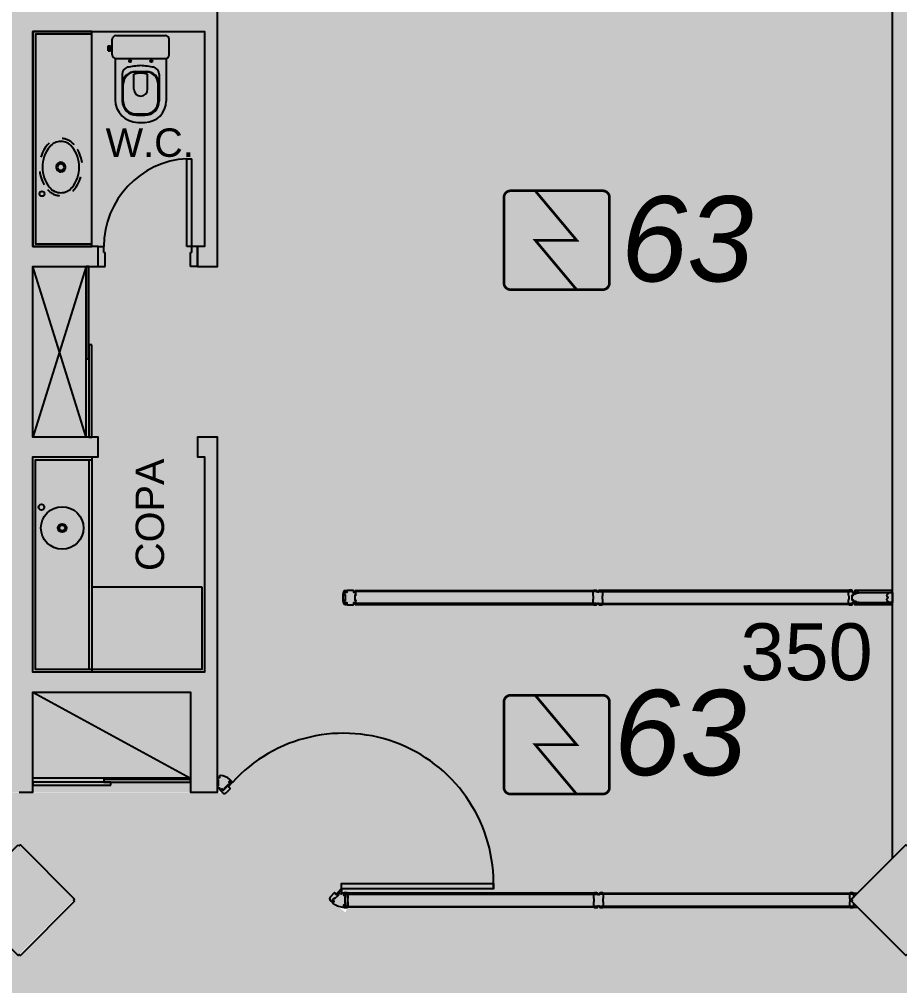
# Model space of a CAD drawing. Header units: metres. Extents: x -331 to 2982, y 362 to 2539.
# Drawn here: x 834.12 to 840.32, y 2226.21 to 2233.01 of the extents above; entities that cross this region are included whole.
import ezdxf

# ---------------------------------------------------------------- set-up
doc = ezdxf.new("R2010")
doc.units = ezdxf.units.M
doc.linetypes.add('XR_BL2_3 PAV$0$CONTINUOUS', pattern=[0])
doc.linetypes.add('XR_BL2_3 PAV$0$HIDDEN', pattern=[0.375, 0.25, -0.125])
doc.layers.add('_corredores', color=251, linetype='Continuous', plot=False)
doc.layers.add('_salas', color=251, linetype='Continuous', plot=False)
for name, color, linetype in [('ALV', 251, 'Continuous'), ('CX', 251, 'Continuous'), ('DET. FUMAÇA', 1, 'Continuous'), ('Detector_antigo', 84, 'Continuous'), ('Div', 251, 'Continuous'), ('Est', 251, 'Continuous'), ('Mob', 251, 'Continuous'), ('Texto_Salas', 251, 'Continuous'), ('vid', 251, 'Continuous')]:
    doc.layers.add(name, color=color, linetype=linetype)
doc.styles.add('ARIAL', font='arial.ttf')
doc.styles.add('X3G_ENTITY_1416C41F', font='arial.ttf', dxfattribs={"height": 0.6})
doc.styles.add('X3G_ENTITY_1422853E', font='arial.ttf', dxfattribs={"height": 0.4})

# ---------------------------------------------------------------- blocks, each defined once
blk = doc.blocks.new('XR_BL2_3 PAV$0$VOG13')
at = {"layer": 'Mob'}
for p, q in [((-20, -15), (-20, -4)), ((-17.5, -1.5), (17.5, -1.5)), ((20, -15), (20, -4)), ((-23, -8.75), (-21.5, -8.75)), ((-23, -12.25), (-23, -8.75)), ((-23, -12.25), (-21.5, -12.25)), ((-21.5, -12.25), (-21.5, -8.75)), ((-21.5, -9), (-20, -9)), ((-21.5, -12), (-20, -12)), ((-18, -17.45), (-18, -46.5)), ((-17.5, -17.5), (17.5, -17.5)), ((18, -17.45), (18, -47.5)), ((-3.8, -26.7), (3.8, -26.7)), ((-3.75, -27.1), (3.75, -27.1)), ((-13, -28.63), (-13, -35.9)), ((-4.8, -39.2), (-4.8, -28.61)), ((4.8, -39.2), (4.8, -28.61)), ((13, -28.63), (13, -35.9)), ((-13, -35.9), (-13, -47.5)), ((-12.25, -47.6), (-12.25, -35.6)), ((12.25, -47.6), (12.25, -35.6)), ((13, -35.9), (13, -47.5)), ((-3.25, -56.6), (3.25, -56.6)), ((-3, -57.5), (3, -57.5)), ((-2, -62.5), (3, -62.5))]:
    blk.add_line(p, q, dxfattribs=at)
for centre in [(-7.5, -19.4), (7.5, -19.4)]:
    blk.add_circle(centre, 0.75, dxfattribs=at)
for centre, radius, start, end in [((-17.5, -4), 2.5, 90, 180), ((17.5, -4), 2.5, 0, 90), ((-17.5, -15), 2.5, 180, 270), ((17.5, -15), 2.5, 270, 0), ((-7.81, -28.67), 5.19, 109.37837, 179.5279), ((-3.8, -35.9), 9.2, 90, 180), ((-3.75, -35.6), 8.5, 90, 180), ((5.57, -107.06), 84.64, 93.7724, 100.27879), ((-5.57, -107.06), 84.64, 79.72121, 86.2276), ((3.75, -35.6), 8.5, 0, 90), ((3.8, -35.9), 9.2, 0, 90), ((7.81, -28.67), 5.19, 0.4721, 70.62163), ((-0.88, -40.32), 12.35, 85.90745, 108.49787), ((0.88, -40.32), 12.35, 71.50213, 94.09255), ((0, -39.2), 4.8, 180, 0), ((-2, -46.5), 16, 180, 270), ((-3, -47.5), 10, 180, 270), ((-3.25, -47.6), 9, 180, 270), ((3, -47.5), 10, 270, 0), ((3, -47.5), 15, 270, 0), ((3.25, -47.6), 9, 270, 0)]:
    blk.add_arc(centre, radius, start, end, dxfattribs=at)
blk = doc.blocks.new('XR_BL2_3 PAV$0$CUB_EMB_L5917')
at = {"layer": 'Mob', "linetype": 'XR_BL2_3 PAV$0$HIDDEN', "ltscale": 0.05}
for points in [[(0.1568, 0.2924, 0.358975), (-0.1568, 0.2924)], [(-0.1568, 0.2924, 0.471699), (-0.1569, 0.1027)], [(0.1568, 0.1026, 0.472393), (0.1568, 0.2924)], [(-0.1569, 0.1027, 0.359179), (0.1568, 0.1026)]]:
    blk.add_lwpolyline(points, format="xyb", dxfattribs=at)
at = {"layer": 'Mob'}
for points in [[(-0.1433, 0.276, 0.471701), (-0.1435, 0.1191)], [(0.1433, 0.2761, 0.358974), (-0.1433, 0.276)], [(0.1433, 0.119, 0.472527), (0.1433, 0.2761)], [(0, 0.2202, 1), (0, 0.1748)], [(0, 0.1748, 1), (0, 0.2202)], [(-0.1435, 0.1191, 0.359169), (0.1433, 0.119)]]:
    blk.add_lwpolyline(points, format="xyb", dxfattribs=at)
blk.add_lwpolyline([(0.0336, 0.1975, 1.732057), (-0.0168, 0.1684, 0.577348)], format="xyb", close=True, dxfattribs=at)
blk.add_circle((0.1874, 0.0647), 0.0175, dxfattribs=at)
blk = doc.blocks.new('Detector de fumaça')
at = {"layer": 'DET. FUMAÇA', "linetype": 'Continuous', "lineweight": 15, "const_width": 0.0187}
blk.add_lwpolyline([(774.5995, 539.8158), (775.2491, 539.8158, -0.414214), (775.2958, 539.769), (775.2958, 539.1669, -0.414214), (775.2491, 539.1202), (774.5995, 539.1202, -0.414214), (774.5527, 539.1669), (774.5527, 539.769, -0.414214)], format="xyb", close=True, dxfattribs=at)
blk.add_lwpolyline([(774.773, 539.8158), (775.0645, 539.468), (774.773, 539.468), (775.0645, 539.1202)], dxfattribs=at)

msp = doc.modelspace()

# ---------------------------------------------------------------- hatches: boundary and pattern name
at = {"layer": '_corredores', "transparency": 33554508}
h = msp.add_hatch(color=256, dxfattribs=at)
h.dxf.hatch_style = 1
h.paths.add_polyline_path([(851.6107, 2224.5422), (870.3807, 2224.5422), (870.3807, 2226.378), (870.1907, 2226.378), (870.1907, 2226.575), (870.0047, 2226.7622), (866.3057, 2226.7629), (866.2901, 2226.7294), (866.1855, 2226.8115), (865.4241, 2227.5722), (863.9957, 2227.5722), (862.5673, 2227.5722), (861.7573, 2226.7629), (861.7217, 2226.7629), (861.7182, 2226.7621), (861.7047, 2226.7608), (861.6866, 2226.7608), (858.0924, 2226.7629), (857.7457, 2226.4163), (857.399, 2226.7629), (853.8058, 2226.7629), (853.7902, 2226.7294), (853.6855, 2226.8115), (852.9242, 2227.5722), (851.4957, 2227.5722), (849.7492, 2227.5722), (849.7492, 2226.8122), (849.6092, 2226.8122), (849.6092, 2229.8922), (844.8049, 2229.8922), (844.8049, 2226.8712), (844.8639, 2226.8122), (845.2457, 2227.1941), (845.6276, 2226.8122), (845.2457, 2226.4304), (844.8049, 2226.8712), (844.8049, 2226.7533), (844.8146, 2226.7629), (840.7083, 2226.7629), (840.3758, 2226.4304), (840.0432, 2226.7629), (836.4361, 2226.7629), (836.4205, 2226.7294), (836.3158, 2226.8115), (835.5545, 2227.5722), (834.126, 2227.5722), (832.6976, 2227.5722), (831.8877, 2226.7629), (831.8521, 2226.7629), (831.8485, 2226.7621), (831.835, 2226.7608), (831.817, 2226.7608), (828.2227, 2226.7629), (827.8761, 2226.4163), (827.5294, 2226.7629), (823.9356, 2226.7629), (823.92, 2226.7294), (823.8153, 2226.8115), (823.054, 2227.5722), (821.6255, 2227.5722), (820.1971, 2227.5722), (819.3872, 2226.7629), (819.3516, 2226.7629), (819.348, 2226.7621), (819.3345, 2226.7608), (819.3165, 2226.7608), (815.7223, 2226.7629), (815.3756, 2226.4163), (815.0289, 2226.7629), (811.4357, 2226.7629), (811.42, 2226.7294), (811.3154, 2226.8115), (810.554, 2227.5722), (809.1256, 2227.5722), (807.6972, 2227.5722), (806.8872, 2226.7629), (806.8517, 2226.7629), (806.8481, 2226.7621), (806.8346, 2226.7608), (806.8166, 2226.7608), (803.2223, 2226.7629), (802.8756, 2226.4163), (802.529, 2226.7629), (798.9357, 2226.7629), (798.92, 2226.7294), (798.8154, 2226.8115), (798.054, 2227.5722), (796.6256, 2227.5722), (795.1972, 2227.5722), (794.3872, 2226.7629), (794.3517, 2226.7629), (794.3481, 2226.7621), (794.3346, 2226.7608), (794.3166, 2226.7608), (790.7223, 2226.7629), (790.3756, 2226.4163), (790.029, 2226.7629), (786.4357, 2226.7629), (786.4201, 2226.7294), (786.3155, 2226.8115), (785.5541, 2227.5722), (784.1257, 2227.5722), (782.6973, 2227.5722), (781.8873, 2226.7629), (781.8517, 2226.7629), (781.8482, 2226.7621), (781.8347, 2226.7608), (781.8166, 2226.7608), (778.2224, 2226.7629), (777.8757, 2226.4163), (777.529, 2226.7629), (773.9358, 2226.7629), (773.9202, 2226.7294), (773.8155, 2226.8115), (773.0542, 2227.5722), (771.6257, 2227.5722), (770.1973, 2227.5722), (769.3874, 2226.763), (769.3518, 2226.7629), (769.3482, 2226.7621), (769.3347, 2226.7608), (769.3167, 2226.7608), (765.6167, 2226.7622), (765.4307, 2226.575), (765.4307, 2226.378), (765.2407, 2226.378), (765.2407, 2224.5422), (770.0857, 2224.5422), (770.0857, 2214.629), (770.2257, 2214.629), (770.2257, 2205.509), (767.3377, 2205.509), (767.3377, 2207.704), (766.2107, 2207.704), (766.2107, 2205.509), (751.1107, 2205.509), (751.1107, 2210.7407), (749.9107, 2210.7407), (749.9107, 2205.509), (746.0607, 2205.509), (746.0607, 2201.894), (748.4307, 2201.894), (748.4307, 2203.594), (748.0307, 2203.594), (748.0307, 2203.794), (754.4557, 2203.794), (754.4557, 2203.594), (754.1307, 2203.594), (754.1307, 2201.894), (754.4557, 2201.894), (754.4557, 2201.694), (754.4557, 2201.169), (757.9557, 2201.169), (757.9557, 2203.569), (757.9557, 2203.769), (768.0107, 2203.769), (768.0107, 2203.749), (768.8157, 2203.749), (768.8157, 2195.789), (767.9857, 2195.789), (767.9857, 2195.769), (762.3457, 2195.769), (761.0707, 2195.769), (761.0707, 2193.044), (754.1557, 2193.044), (752.4807, 2193.044), (752.4807, 2160.519), (752.4807, 2157.069), (754.0807, 2157.069), (754.0807, 2160.544), (753.9057, 2160.544), (753.9057, 2163.419), (754.1707, 2163.419), (754.1707, 2187.629), (760.8057, 2187.629), (760.8057, 2187.719), (773.0107, 2187.719), (775.8607, 2187.719), (782.7907, 2187.719), (782.7907, 2190.319), (775.8607, 2190.319), (772.9857, 2190.319), (772.9857, 2195.7895), (771.7557, 2195.789), (771.7557, 2203.744), (773.1207, 2203.744), (773.1207, 2203.829), (845.1407, 2203.829), (845.1407, 2195.819), (845.2607, 2195.819), (845.2607, 2190.319), (839.7607, 2190.319), (839.7607, 2188.494), (845.2607, 2188.494), (845.2607, 2187.569), (849.6607, 2187.569), (849.6607, 2185.094), (852.2607, 2185.094), (852.2607, 2183.894), (853.0607, 2183.894), (853.0607, 2176.889), (852.2607, 2176.889), (852.2607, 2175.254), (853.0607, 2175.254), (853.0607, 2168.394), (852.2607, 2168.394), (852.2607, 2166.994), (853.0607, 2166.994), (853.0607, 2159.489), (825.2607, 2159.489), (825.2607, 2158.669), (814.5607, 2158.669), (814.5607, 2159.469), (811.0307, 2159.469), (811.0307, 2158.069), (813.0807, 2158.069), (813.0807, 2157.769), (812.8807, 2157.769), (812.8807, 2156.869), (827.0807, 2156.869), (827.0807, 2158.069), (854.6607, 2158.069), (854.6607, 2183.8931), (855.7563, 2183.8931), (855.7563, 2184.6567), (854.6607, 2184.6567), (854.6607, 2186.7567), (855.7563, 2186.7567), (855.7563, 2187.519), (852.0107, 2187.519), (852.0107, 2187.719), (870.3207, 2187.719), (870.3207, 2195.769), (866.4107, 2195.769), (866.4107, 2195.7734), (852.4107, 2195.789), (852.4107, 2195.699), (852.4107, 2190.369), (849.5607, 2190.369), (849.5607, 2205.509), (845.0007, 2205.509), (845.0007, 2208.659), (849.5607, 2208.659), (849.5607, 2208.919), (849.5607, 2212.194), (852.2107, 2212.194), (852.2107, 2214.629), (851.6107, 2214.629)])
h.paths.add_polyline_path([(845.9311, 2221.6092), (845.4704, 2221.6092), (845.4704, 2222.0292), (843.9704, 2222.0292), (843.9704, 2221.6092), (843.9504, 2220.1092), (845.9304, 2220.1092), (845.9307, 2214.629), (846.0077, 2214.629), (846.0077, 2210.809), (843.8107, 2210.809), (843.8107, 2205.509), (835.0107, 2205.509), (835.0107, 2210.809), (833.8107, 2210.809), (833.8107, 2205.509), (825.0107, 2205.509), (825.0107, 2210.809), (823.8107, 2210.809), (823.8107, 2205.509), (815.0107, 2205.509), (815.0107, 2210.809), (813.8107, 2210.809), (813.8107, 2205.509), (805.0107, 2205.509), (805.0107, 2210.809), (803.8107, 2210.809), (803.8107, 2205.509), (795.0107, 2205.509), (795.0107, 2210.809), (793.8107, 2210.809), (793.8107, 2205.509), (785.0107, 2205.509), (785.0107, 2210.809), (783.8107, 2210.809), (783.8107, 2205.509), (775.0107, 2205.509), (775.0107, 2210.809), (773.9807, 2210.809), (773.9807, 2205.509), (773.1957, 2205.509), (773.1957, 2214.629), (773.1257, 2214.629), (773.1255, 2220.1092), (775.146, 2220.1092), (775.146, 2221.6092), (775.126, 2221.6092), (775.126, 2222.0292), (773.626, 2222.0292), (773.626, 2221.6092), (773.1657, 2221.6092), (773.1657, 2224.5422), (845.9307, 2224.5411)], flags=16)
h.paths.add_polyline_path([(851.4957, 2226.4304), (851.1139, 2226.8122), (851.4957, 2227.1941), (851.8776, 2226.8122)], flags=16)
h.paths.add_polyline_path([(834.5078, 2226.8122), (834.1259, 2226.4304), (833.7441, 2226.8122), (834.1259, 2227.1941)], flags=16)
h.paths.add_polyline_path([(863.6139, 2226.8122), (863.9957, 2227.1941), (864.3776, 2226.8122), (863.9957, 2226.4304)], flags=16)
h.paths.add_polyline_path([(822.0077, 2226.8122), (821.6259, 2226.4304), (821.244, 2226.8122), (821.6259, 2227.1941)], flags=16)
h.paths.add_polyline_path([(864.3888, 2190.5558), (864.5511, 2190.6336), (864.7117, 2190.3499), (866.0128, 2191.2481, -0.431733), (866.332, 2192.3907), (865.5977, 2193.7897), (865.2797, 2193.5894), (865.1721, 2193.7338, -2.788173)], flags=16)
h.paths.add_polyline_path([(809.5076, 2226.8122), (809.1257, 2226.4304), (808.7439, 2226.8122), (809.1257, 2227.1941)], flags=16)
h.paths.add_polyline_path([(797.0076, 2226.8122), (796.6257, 2226.4304), (796.2439, 2226.8122), (796.6257, 2227.1941)], flags=16)
h.paths.add_polyline_path([(784.5075, 2226.8122), (784.1256, 2226.4304), (783.7438, 2226.8122), (784.1256, 2227.1941)], flags=16)
h.paths.add_polyline_path([(772.0076, 2226.8122), (771.6257, 2226.4304), (771.2439, 2226.8122), (771.6257, 2227.1941)], flags=16)
h.paths.add_polyline_path([(767.5572, 2193.9219), (767.4098, 2193.8186), (767.2047, 2194.063), (766.3102, 2193.1685, -0.414214), (766.3102, 2192.3695), (767.2047, 2191.475), (767.4098, 2191.7194), (767.5572, 2191.6161, -3.171595)], flags=16)
at = {"layer": '_salas', "transparency": 33554559}
h = msp.add_hatch(color=256, dxfattribs=at)
h.dxf.hatch_style = 1
h.paths.add_polyline_path([(870.379, 2237.7293), (851.629, 2237.7293), (851.629, 2239.2843), (851.299, 2239.2843), (851.299, 2237.7293), (840.564, 2237.7293), (840.564, 2239.2843), (840.234, 2239.2843), (840.234, 2237.7293), (765.239, 2237.7293), (765.239, 2226.3801), (765.429, 2226.3801), (765.429, 2226.5771), (765.615, 2226.7643), (769.3501, 2226.765), (769.3826, 2226.773), (769.4342, 2226.8136), (770.1916, 2227.5703), (770.2047, 2227.5834), (770.229, 2227.5743), (771.624, 2227.5743), (773.0191, 2227.5743), (773.0434, 2227.5834), (773.0565, 2227.5703), (773.8138, 2226.8136), (773.8655, 2226.773), (773.898, 2226.765), (777.5273, 2226.765), (777.8669, 2226.4254), (777.874, 2226.4325), (778.2207, 2226.765), (781.85, 2226.765), (781.8825, 2226.773), (781.9342, 2226.8136), (782.6915, 2227.5703), (782.7046, 2227.5834), (782.7289, 2227.5743), (784.124, 2227.5743), (785.519, 2227.5743), (785.5433, 2227.5834), (785.5564, 2227.5703), (786.3138, 2226.8136), (786.3654, 2226.773), (786.3979, 2226.765), (790.0273, 2226.765), (790.3669, 2226.4254), (790.3739, 2226.4325), (790.7206, 2226.765), (794.3499, 2226.765), (794.3824, 2226.773), (794.4341, 2226.8136), (795.1914, 2227.5703), (795.2045, 2227.5834), (795.2289, 2227.5743), (796.6239, 2227.5743), (798.0189, 2227.5743), (798.0433, 2227.5834), (798.0564, 2227.5703), (798.8137, 2226.8136), (798.8654, 2226.773), (798.8979, 2226.765), (802.5273, 2226.765), (802.8669, 2226.4254), (802.8739, 2226.4325), (803.2206, 2226.765), (806.8499, 2226.765), (806.8824, 2226.773), (806.9341, 2226.8136), (807.6914, 2227.5703), (807.7045, 2227.5834), (807.7289, 2227.5743), (809.1239, 2227.5743), (810.5189, 2227.5743), (810.5433, 2227.5834), (810.5564, 2227.5703), (811.3137, 2226.8136), (811.3654, 2226.773), (811.3979, 2226.765), (815.0272, 2226.765), (815.3668, 2226.4254), (815.3739, 2226.4325), (815.7205, 2226.765), (819.3499, 2226.765), (819.3824, 2226.773), (819.434, 2226.8136), (820.1914, 2227.5703), (820.2045, 2227.5834), (820.2288, 2227.5743), (821.6238, 2227.5743), (823.0189, 2227.5743), (823.0432, 2227.5834), (823.0563, 2227.5703), (823.8136, 2226.8136), (823.8653, 2226.773), (823.8978, 2226.765), (827.5277, 2226.765), (827.8673, 2226.4254), (827.8743, 2226.4325), (828.221, 2226.765), (831.8504, 2226.765), (831.8828, 2226.773), (831.9345, 2226.8136), (832.6919, 2227.5703), (832.7049, 2227.5834), (832.7293, 2227.5743), (834.1243, 2227.5743), (835.5193, 2227.5743), (835.5437, 2227.5834), (835.5568, 2227.5703), (836.3141, 2226.8136), (836.3658, 2226.773), (836.3983, 2226.765), (840.0415, 2226.765), (840.3741, 2226.4325), (840.7066, 2226.765), (844.8032, 2226.765), (844.8032, 2229.8943), (849.6075, 2229.8943), (849.6075, 2226.8143), (849.7475, 2226.8143), (849.7475, 2227.5743), (851.494, 2227.5743), (852.8891, 2227.5743), (852.9134, 2227.5834), (852.9265, 2227.5703), (853.6838, 2226.8136), (853.7355, 2226.773), (853.768, 2226.765), (857.3973, 2226.765), (857.7369, 2226.4254), (857.744, 2226.4325), (858.0907, 2226.765), (861.72, 2226.765), (861.7525, 2226.773), (861.8042, 2226.8136), (862.5615, 2227.5703), (862.5746, 2227.5834), (862.5989, 2227.5743), (863.994, 2227.5743), (865.389, 2227.5743), (865.4133, 2227.5834), (865.4264, 2227.5703), (866.1838, 2226.8136), (866.2354, 2226.773), (866.2679, 2226.765), (870.003, 2226.7643), (870.189, 2226.5771), (870.189, 2226.3801), (870.379, 2226.3801)])
h = msp.add_hatch(color=256, dxfattribs=at)
h.dxf.hatch_style = 1
h.paths.add_polyline_path([(834.1242, 2227.1962), (833.7424, 2226.8143), (834.1242, 2226.4325), (834.506, 2226.8143)])
h.paths.add_polyline_path([(845.6258, 2226.8143), (845.244, 2227.1962), (844.8622, 2226.8143), (845.244, 2226.4325)])
h.paths.add_polyline_path([(851.8758, 2226.8143), (851.494, 2227.1962), (851.1122, 2226.8143), (851.494, 2226.4325)])
h.paths.add_polyline_path([(864.3758, 2226.8143), (863.994, 2227.1962), (863.6122, 2226.8143), (863.994, 2226.4325)])

# ---------------------------------------------------------------- linework, layer by layer
at = {"layer": 'ALV', "color": 251}
msp.add_line((840.274, 2227.1102), (840.274, 2235.1184), dxfattribs=at)
msp.add_lwpolyline([(834.1241, 2227.5743), (834.2191, 2227.5743), (834.2191, 2228.2793), (835.3291, 2228.2793), (835.3291, 2227.5743), (835.5191, 2227.5743), (835.5191, 2230.0743), (835.3791, 2230.0743), (835.3791, 2229.9343), (835.4291, 2229.9343), (835.4291, 2228.4193), (834.2191, 2228.4193), (834.2191, 2229.9343), (834.6791, 2229.9343), (834.6791, 2230.0743), (834.2191, 2230.0743), (834.2191, 2231.2743), (834.6791, 2231.2743), (834.6791, 2231.4143), (834.2191, 2231.4143), (834.2191, 2232.9293), (835.4291, 2232.9293), (835.4291, 2231.4143), (835.3791, 2231.4143), (835.3791, 2231.2743), (835.5191, 2231.2743), (835.5191, 2234.7243)], dxfattribs=at)
at = {"layer": 'CX', "color": 251}
for p, q in [((835.3041, 2231.4143), (835.3041, 2232.0333)), ((835.3041, 2232.0333), (835.3391, 2232.0333)), ((835.3391, 2231.4143), (835.3391, 2232.0333)), ((834.6791, 2231.2743), (834.6791, 2231.4143)), ((834.6791, 2231.4143), (834.7191, 2231.4143)), ((834.7191, 2231.3743), (834.7191, 2231.4143)), ((835.3391, 2231.4143), (835.3041, 2231.4143)), ((835.3391, 2231.3743), (835.3391, 2231.4143)), ((835.3791, 2231.4143), (835.3391, 2231.4143)), ((835.3791, 2231.2743), (835.3791, 2231.4143)), ((834.7191, 2231.3743), (834.7291, 2231.3743)), ((834.7291, 2231.2743), (834.7291, 2231.3743)), ((835.3291, 2231.2743), (835.3291, 2231.3743)), ((835.3391, 2231.3743), (835.3291, 2231.3743)), ((834.5941, 2230.0743), (834.5941, 2231.2743)), ((834.6791, 2231.2743), (834.7291, 2231.2743)), ((835.3791, 2231.2743), (835.3291, 2231.2743))]:
    msp.add_line(p, q, dxfattribs=at)
for points in [[(834.6141, 2231.2743), (834.5941, 2231.2743), (834.5941, 2230.6243), (834.6141, 2230.6243)], [(834.6341, 2230.7243), (834.6141, 2230.7243), (834.6141, 2230.0743), (834.6341, 2230.0743)], [(835.3291, 2227.6443), (835.3291, 2227.6643), (834.7191, 2227.6643), (834.7191, 2227.6443)], [(834.7691, 2227.6243), (834.7691, 2227.6443), (834.2191, 2227.6443), (834.2191, 2227.6243)], [(836.3936, 2226.8946), (836.3936, 2226.9326), (837.4636, 2226.9326), (837.4636, 2226.8946)]]:
    msp.add_lwpolyline(points, close=True, dxfattribs=at)
for points in [[(836.4204, 2228.8933, -0.32019), (836.411, 2228.9001, 0.002744), (836.4076, 2228.9109, -0.332744), (836.4081, 2228.912, 0.702025), (836.4074, 2228.9157, -0.317833), (836.4066, 2228.9165, -0.05088), (836.4038, 2228.9443, -0.05088), (836.4066, 2228.9721, -0.317833), (836.4074, 2228.973, 0.702025), (836.4081, 2228.9767, -0.332744), (836.4076, 2228.9778, 0.002744), (836.411, 2228.9886, -0.32019), (836.4204, 2228.9953), (836.4227, 2228.9953, -0.414214), (836.4277, 2228.9903), (836.4277, 2228.9793), (836.4148, 2228.9793), (836.4148, 2228.9623, 0.414214), (836.4153, 2228.9618), (836.4163, 2228.9618), (836.4163, 2228.9628, -0.414214), (836.4181, 2228.9646), (836.4198, 2228.9646), (836.4198, 2228.9241), (836.4181, 2228.9241, -0.414214), (836.4163, 2228.9258), (836.4163, 2228.9268), (836.4153, 2228.9268, 0.414214), (836.4148, 2228.9263), (836.4148, 2228.9093), (836.4277, 2228.9093), (836.4277, 2228.8983, -0.414214), (836.4227, 2228.8933)], [(836.4933, 2228.9646), (836.4933, 2228.9618), (836.4943, 2228.9618, 0.414214), (836.4948, 2228.9623), (836.4948, 2228.9793), (836.4798, 2228.9793), (836.4798, 2228.9903, 0.414214), (836.4748, 2228.9953), (836.4348, 2228.9953, 0.414214), (836.4298, 2228.9903), (836.4298, 2228.9793), (836.4148, 2228.9793), (836.4148, 2228.9623, 0.414214), (836.4153, 2228.9618), (836.4163, 2228.9618), (836.4163, 2228.9628, -0.414214), (836.4181, 2228.9646), (836.4198, 2228.9646), (836.4198, 2228.9241), (836.4181, 2228.9241, -0.414214), (836.4163, 2228.9258), (836.4163, 2228.9268), (836.4153, 2228.9268, 0.414214), (836.4148, 2228.9263), (836.4148, 2228.9093), (836.4298, 2228.9093), (836.4298, 2228.8983, 0.414214), (836.4348, 2228.8933), (836.4548, 2228.8933), (836.4748, 2228.8933, 0.414214), (836.4798, 2228.8983), (836.4798, 2228.9093), (836.4948, 2228.9093), (836.4948, 2228.9263, 0.414214), (836.4943, 2228.9268), (836.4933, 2228.9268), (836.4933, 2228.9241), (836.4898, 2228.9241), (836.4898, 2228.9646)], [(838.2003, 2228.9863), (838.1963, 2228.9863, 0.414214), (838.1933, 2228.9833), (838.1933, 2228.9887, 0.439162), (838.1873, 2228.9953), (838.1693, 2228.9953, 0.414214), (838.1683, 2228.9943), (838.1683, 2228.9938), (838.1833, 2228.9938), (838.1833, 2228.9865), (838.1685, 2228.9865, 0.322891), (838.1628, 2228.9813), (838.1628, 2228.961, 0.13729), (838.1635, 2228.9584), (838.1651, 2228.9558, -0.13729), (838.1658, 2228.9532), (838.1658, 2228.9443), (838.1658, 2228.9355, -0.13729), (838.1651, 2228.9329), (838.1635, 2228.9303, 0.13729), (838.1628, 2228.9277), (838.1628, 2228.9073, 0.322891), (838.1685, 2228.9021), (838.1833, 2228.9021), (838.1833, 2228.8948), (838.1683, 2228.8948), (838.1683, 2228.8943, 0.414214), (838.1693, 2228.8933), (838.1873, 2228.8933, 0.439162), (838.1933, 2228.9), (838.1933, 2228.9053, 0.414214), (838.1963, 2228.9023), (838.2003, 2228.9023, 0.414214), (838.2033, 2228.9053), (838.2033, 2228.9, 0.439162), (838.2092, 2228.8933), (838.2273, 2228.8933, 0.414214), (838.2283, 2228.8943), (838.2283, 2228.8948), (838.2133, 2228.8948), (838.2133, 2228.9021), (838.2281, 2228.9021, 0.322891), (838.2338, 2228.9073), (838.2338, 2228.9277, 0.13729), (838.233, 2228.9303), (838.2315, 2228.9329, -0.13729), (838.2307, 2228.9355), (838.2307, 2228.9443), (838.2307, 2228.9532, -0.13729), (838.2315, 2228.9558), (838.233, 2228.9584, 0.13729), (838.2338, 2228.961), (838.2338, 2228.9813, 0.322891), (838.2281, 2228.9865), (838.2133, 2228.9865), (838.2133, 2228.9938), (838.2283, 2228.9938), (838.2283, 2228.9943, 0.414214), (838.2273, 2228.9953), (838.2092, 2228.9953, 0.439162), (838.2033, 2228.9887), (838.2033, 2228.9833, 0.414214)], [(840.2346, 2228.9563), (840.237, 2228.9668, -0.194954), (840.2379, 2228.9681), (840.2395, 2228.9691, 0.387702), (840.2402, 2228.9717), (840.2386, 2228.9748), (840.239, 2228.9751), (840.2414, 2228.9705), (840.2418, 2228.9712), (840.2418, 2228.9777), (840.23, 2228.9777), (840.23, 2228.9793), (840.274, 2228.9793), (840.274, 2228.9093), (840.23, 2228.9093), (840.23, 2228.9109), (840.2418, 2228.9109), (840.2418, 2228.9174), (840.2414, 2228.9181), (840.239, 2228.9136), (840.2386, 2228.9138), (840.2402, 2228.9169, 0.387702), (840.2395, 2228.9195), (840.2379, 2228.9206, -0.194954), (840.237, 2228.9218), (840.2346, 2228.9323, -0.268551), (840.2361, 2228.9371), (840.2439, 2228.9422), (840.2439, 2228.9465), (840.2361, 2228.9515, -0.268551)], [(835.5194, 2227.659, 0.414214), (835.5199, 2227.6585), (835.5209, 2227.6585), (835.5209, 2227.6595, -0.414214), (835.5227, 2227.6612), (835.5244, 2227.6612), (835.5244, 2227.641), (835.5244, 2227.6207), (835.5227, 2227.6207, -0.414214), (835.5209, 2227.6225), (835.5209, 2227.6235), (835.5199, 2227.6235, 0.414214), (835.5194, 2227.623), (835.5194, 2227.606), (835.5344, 2227.606), (835.5344, 2227.595, 0.668179), (835.543, 2227.5914), (835.5508, 2227.5992), (835.5614, 2227.5886), (835.5734, 2227.6006, 0.414214), (835.5734, 2227.6013), (835.5727, 2227.602), (835.572, 2227.6013, -0.414214), (835.5695, 2227.6013), (835.5683, 2227.6026), (835.5969, 2227.6312), (835.5981, 2227.63, -0.414214), (835.5981, 2227.6275), (835.5974, 2227.6268), (835.5981, 2227.6261, 0.414214), (835.5988, 2227.6261), (835.6109, 2227.6381), (835.6003, 2227.6487), (835.608, 2227.6565, 0.441105), (835.6077, 2227.6639, 0.152372), (835.5399, 2227.692, 0.441105), (835.5344, 2227.687), (835.5344, 2227.676), (835.5194, 2227.676)], [(836.3904, 2226.8572), (836.3975, 2226.8643, 0.414214), (836.3975, 2226.8713), (836.3885, 2226.8804, 0.414214), (836.3856, 2226.8804), (836.3776, 2226.8724), (836.3787, 2226.8713), (836.3783, 2226.871), (836.3769, 2226.8724), (836.3769, 2226.8724), (836.386, 2226.8813, -0.294496), (836.3881, 2226.8818, 3.099483), (836.3843, 2226.8876), (836.3824, 2226.8858), (836.3835, 2226.8848), (836.362, 2226.8637), (836.3639, 2226.8619), (836.3739, 2226.8718), (836.3739, 2226.8709), (836.3655, 2226.8626), (836.3676, 2226.8605), (836.3672, 2226.8601), (836.3663, 2226.8611), (836.3581, 2226.8528), (836.3528, 2226.8581), (836.3522, 2226.8554), (836.3479, 2226.8597), (836.3506, 2226.8602), (836.3453, 2226.8655, 0.414214), (836.3425, 2226.8655), (836.3139, 2226.8369, 0.414214), (836.3139, 2226.8136), (836.3269, 2226.8005, 0.422579), (836.3339, 2226.8006), (836.3409, 2226.8077), (836.3306, 2226.818), (836.3426, 2226.83, -0.414214), (836.3434, 2226.83), (836.3441, 2226.8293), (836.3434, 2226.8286, 0.414214), (836.3434, 2226.8261), (836.3446, 2226.8249), (836.3732, 2226.8535), (836.372, 2226.8548, 0.414214), (836.3695, 2226.8548), (836.3688, 2226.8541), (836.3681, 2226.8548, -0.414214), (836.3681, 2226.8555), (836.3801, 2226.8675)], [(836.422, 2226.7801), (836.407, 2226.7801), (836.407, 2226.7691, -0.440902), (836.4016, 2226.7641, -0.152386), (836.3338, 2226.7922, -0.440902), (836.3334, 2226.7996), (836.3412, 2226.8074), (836.3306, 2226.818), (836.3426, 2226.83, -0.414214), (836.3434, 2226.83), (836.3441, 2226.8293), (836.3434, 2226.8286, 0.414214), (836.3434, 2226.8261), (836.3446, 2226.8249), (836.3732, 2226.8535), (836.372, 2226.8548, 0.414214), (836.3695, 2226.8548), (836.3688, 2226.8541), (836.3681, 2226.8548, -0.414214), (836.3681, 2226.8555), (836.3801, 2226.8675), (836.3907, 2226.8569), (836.3985, 2226.8647, -0.668179), (836.407, 2226.8611), (836.407, 2226.8501), (836.422, 2226.8501), (836.422, 2226.8331, -0.414214), (836.4215, 2226.8326), (836.4205, 2226.8326), (836.4205, 2226.8336, 0.414214), (836.4188, 2226.8354), (836.417, 2226.8354), (836.417, 2226.8151), (836.417, 2226.7949), (836.4188, 2226.7949, 0.414214), (836.4205, 2226.7966), (836.4205, 2226.7976), (836.4215, 2226.7976, -0.414214), (836.422, 2226.7971)], [(836.4396, 2226.7985, 0.13729), (836.4389, 2226.8011), (836.4373, 2226.8037, -0.13729), (836.4366, 2226.8063), (836.4366, 2226.8151), (836.4366, 2226.824, -0.13729), (836.4373, 2226.8266), (836.4389, 2226.8292, 0.13729), (836.4396, 2226.8318), (836.4396, 2226.8521, 0.322891), (836.4339, 2226.8573), (836.4191, 2226.8573), (836.4191, 2226.8646), (836.4341, 2226.8646), (836.4341, 2226.8651, 0.414214), (836.4331, 2226.8661), (836.4151, 2226.8661, 0.439162), (836.4091, 2226.8595), (836.4091, 2226.8501), (836.422, 2226.8501), (836.422, 2226.8331, -0.414214), (836.4215, 2226.8326), (836.4205, 2226.8326), (836.4205, 2226.8336, 0.414214), (836.4188, 2226.8354), (836.417, 2226.8354), (836.417, 2226.8151), (836.417, 2226.7949), (836.4188, 2226.7949, 0.414214), (836.4205, 2226.7966), (836.4205, 2226.7976), (836.4215, 2226.7976, -0.414214), (836.422, 2226.7971), (836.422, 2226.7801), (836.4091, 2226.7801), (836.4091, 2226.7695, 0.439162), (836.4151, 2226.7629), (836.4331, 2226.7629, 0.414214), (836.4341, 2226.7639), (836.4341, 2226.7644), (836.4191, 2226.7644), (836.4191, 2226.7717), (836.4339, 2226.7717, 0.322891), (836.4396, 2226.7769)], [(838.2053, 2226.8565), (838.2013, 2226.8565, 0.414214), (838.1983, 2226.8535), (838.1983, 2226.8589, 0.439162), (838.1923, 2226.8655), (838.1743, 2226.8655, 0.414214), (838.1733, 2226.8645), (838.1733, 2226.864), (838.1883, 2226.864), (838.1883, 2226.8567), (838.1735, 2226.8567, 0.322891), (838.1678, 2226.8515), (838.1678, 2226.8312, 0.13729), (838.1685, 2226.8286), (838.1701, 2226.826, -0.13729), (838.1708, 2226.8234), (838.1708, 2226.8145), (838.1708, 2226.8057, -0.13729), (838.1701, 2226.8031), (838.1685, 2226.8005, 0.13729), (838.1678, 2226.7979), (838.1678, 2226.7775, 0.322891), (838.1735, 2226.7723), (838.1883, 2226.7723), (838.1883, 2226.765), (838.1733, 2226.765), (838.1733, 2226.7645, 0.414214), (838.1743, 2226.7635), (838.1923, 2226.7635, 0.439162), (838.1983, 2226.7702), (838.1983, 2226.7755, 0.414214), (838.2013, 2226.7725), (838.2053, 2226.7725, 0.414214), (838.2083, 2226.7755), (838.2083, 2226.7702, 0.439162), (838.2142, 2226.7635), (838.2323, 2226.7635, 0.414214), (838.2333, 2226.7645), (838.2333, 2226.765), (838.2183, 2226.765), (838.2183, 2226.7723), (838.2331, 2226.7723, 0.322891), (838.2388, 2226.7775), (838.2388, 2226.7979, 0.13729), (838.238, 2226.8005), (838.2365, 2226.8031, -0.13729), (838.2357, 2226.8057), (838.2357, 2226.8145), (838.2357, 2226.8234, -0.13729), (838.2365, 2226.826), (838.238, 2226.8286, 0.13729), (838.2388, 2226.8312), (838.2388, 2226.8515, 0.322891), (838.2331, 2226.8567), (838.2183, 2226.8567), (838.2183, 2226.864), (838.2333, 2226.864), (838.2333, 2226.8645, 0.414214), (838.2323, 2226.8655), (838.2142, 2226.8655, 0.439162), (838.2083, 2226.8589), (838.2083, 2226.8535, 0.414214)], [(840.0006, 2226.7918), (839.9852, 2226.8073), (839.9923, 2226.8143), (839.9852, 2226.8214), (840.0006, 2226.8368), (840.0006, 2226.8589, 0.439162), (839.9947, 2226.8655), (839.9766, 2226.8655, 0.414214), (839.9756, 2226.8645), (839.9756, 2226.864), (839.9906, 2226.864), (839.9906, 2226.8567), (839.9758, 2226.8567, 0.322891), (839.9701, 2226.8515), (839.9701, 2226.8312, 0.13729), (839.9709, 2226.8286), (839.9725, 2226.826, -0.13729), (839.9732, 2226.8234), (839.9732, 2226.8145), (839.9732, 2226.8057, -0.13729), (839.9725, 2226.8031), (839.9709, 2226.8005, 0.13729), (839.9701, 2226.7979), (839.9701, 2226.7775, 0.322891), (839.9758, 2226.7723), (839.9906, 2226.7723), (839.9906, 2226.765), (839.9756, 2226.765), (839.9756, 2226.7645, 0.414214), (839.9766, 2226.7635), (839.9947, 2226.7635, 0.439162), (840.0006, 2226.7702)]]:
    msp.add_lwpolyline(points, format="xyb", close=True, dxfattribs=at)
at = {"layer": 'CX', "color": 251, "linetype": 'XR_BL2_3 PAV$0$CONTINUOUS'}
msp.add_lwpolyline([(839.9688, 2228.8933), (839.987, 2228.8933, 0.420879), (839.9928, 2228.8998), (839.9928, 2228.9095), (840.0128, 2228.9095), (840.0128, 2228.9155), (840.0177, 2228.9146), (840.0182, 2228.9126, 0.414214), (840.0212, 2228.9096), (840.0297, 2228.9096), (840.036, 2228.9096), (840.036, 2228.9108), (840.0297, 2228.9108), (840.0212, 2228.9108, -0.414214), (840.0194, 2228.9126), (840.0189, 2228.9148, 0.414214), (840.0179, 2228.9158), (840.0107, 2228.9171, -0.212526), (840.0093, 2228.918), (840.0088, 2228.9188), (840.0079, 2228.9182), (840.0088, 2228.9168, 0.204506), (840.0101, 2228.9159), (840.0113, 2228.9157), (840.0113, 2228.911), (839.9985, 2228.911), (839.9985, 2228.927), (839.9893, 2228.927), (839.9893, 2228.9466), (839.9893, 2228.962), (839.9985, 2228.962), (839.9985, 2228.978), (840.0113, 2228.978), (840.0113, 2228.9733), (840.0101, 2228.9731, 0.204506), (840.0088, 2228.9723), (840.0079, 2228.9709), (840.0088, 2228.9702), (840.0093, 2228.971, -0.212526), (840.0107, 2228.9719), (840.0179, 2228.9732, 0.414214), (840.0189, 2228.9742), (840.0194, 2228.9764, -0.414214), (840.0212, 2228.9782), (840.0255, 2228.9782), (840.036, 2228.9782), (840.036, 2228.9794), (840.0255, 2228.9794), (840.0212, 2228.9794, 0.414214), (840.0182, 2228.9764), (840.0177, 2228.9744), (840.0128, 2228.9736), (840.0128, 2228.9795), (839.9928, 2228.9795), (839.9928, 2228.9892, 0.420879), (839.987, 2228.9957), (839.9688, 2228.9957, 0.414214), (839.9678, 2228.9947), (839.9678, 2228.9942), (839.9828, 2228.9942), (839.9828, 2228.9869), (839.968, 2228.9869, 0.322891), (839.9623, 2228.9817), (839.9623, 2228.9614, 0.13729), (839.963, 2228.9588), (839.9646, 2228.9562, -0.13729), (839.9653, 2228.9536), (839.9653, 2228.9443), (839.9653, 2228.9355, -0.13729), (839.9646, 2228.9329), (839.963, 2228.9303, 0.13729), (839.9623, 2228.9277), (839.9623, 2228.9073, 0.322891), (839.968, 2228.9021), (839.9828, 2228.9021), (839.9828, 2228.8948), (839.9678, 2228.8948), (839.9678, 2228.8943, 0.414214)], format="xyb", close=True, dxfattribs=at)
msp.add_lwpolyline([(835.6248, 2227.6435, 0.414214), (835.6248, 2227.6463), (835.6157, 2227.6554, 0.414214), (835.6086, 2227.6554), (835.6012, 2227.6479), (835.6039, 2227.6453), (835.6048, 2227.6461), (835.6031, 2227.6477), (835.6097, 2227.6543, -0.414214), (835.6146, 2227.6543), (835.6237, 2227.6453, -0.414214), (835.6237, 2227.6445), (835.6187, 2227.6396), (835.6167, 2227.6416, 0.414214), (835.6156, 2227.6416), (835.5606, 2227.5867), (835.5503, 2227.597), (835.5436, 2227.5903, 0.422579), (835.5434, 2227.5834), (835.5565, 2227.5703, 0.414214), (835.5799, 2227.5703), (835.6092, 2227.5996, 0.414214), (835.6092, 2227.6025), (835.6039, 2227.6078), (835.6033, 2227.6051), (835.5991, 2227.6093), (835.6018, 2227.6099), (835.5965, 2227.6152), (835.6242, 2227.6429)], format="xyb", dxfattribs=at)
at = {"layer": 'CX', "color": 251}
for points in [[(840.0006, 2226.8368), (840.0006, 2226.8643), (840.0281, 2226.8643)], [(840.0281, 2226.7643), (840.0006, 2226.7643), (840.0006, 2226.7918)]]:
    msp.add_lwpolyline(points, dxfattribs=at)
for centre, radius, start, end in [((835.3391, 2231.4143), 0.62, 93.23616, 180), ((836.4071, 2226.9325), 1.0571, 358.14079, 137.73334)]:
    msp.add_arc(centre, radius, start, end, dxfattribs=at)
at = {"layer": 'Div', "linetype": 'ByBlock', "lineweight": 0}
for points in [[(840.0077, 2228.9795), (840.2683, 2228.9795), (840.2683, 2228.9945), (840.0077, 2228.9945)], [(840.0077, 2228.9091), (840.2683, 2228.9091), (840.2683, 2228.8941), (840.0077, 2228.8941)]]:
    msp.add_lwpolyline(points, close=True, dxfattribs=at)
at = {"layer": 'Div', "color": 251, "linetype": 'ByBlock'}
for points in [[(840.0077, 2228.9795), (840.2683, 2228.9795), (840.2683, 2228.9945), (840.0077, 2228.9945)], [(840.0077, 2228.9091), (840.2683, 2228.9091), (840.2683, 2228.8941), (840.0077, 2228.8941)]]:
    msp.add_lwpolyline(points, close=True, dxfattribs=at)
at = {"layer": 'Est', "color": 251}
msp.add_lwpolyline([(834.1171, 2227.2032), (834.1242, 2227.1962), (834.1313, 2227.2032), (834.5131, 2226.8214), (834.506, 2226.8143), (834.5131, 2226.8073), (834.1313, 2226.4254), (834.1242, 2226.4325), (834.1171, 2226.4254), (833.7353, 2226.8073), (833.7424, 2226.8143), (833.7353, 2226.8214)], close=True, dxfattribs=at)
msp.add_lwpolyline([(840.3741, 2226.4325), (840.367, 2226.4254), (839.9852, 2226.8073), (839.9922, 2226.8143), (839.9852, 2226.8214), (840.367, 2227.2032), (840.3741, 2227.1962)], dxfattribs=at)
at = {"layer": 'Mob', "color": 251}
for p, q in [((834.5941, 2230.0743), (834.2191, 2231.2743)), ((834.5941, 2231.2743), (834.2191, 2230.0743)), ((834.6341, 2229.0193), (835.4091, 2229.0193)), ((834.2191, 2228.2793), (835.3291, 2227.6743)), ((835.3291, 2227.6743), (834.2191, 2227.6743))]:
    msp.add_line(p, q, dxfattribs=at)
at = {"layer": 'Mob', "color": 251, "ltscale": 0.05}
msp.add_line((834.6141, 2229.9143), (834.6142, 2228.4393), dxfattribs=at)
at = {"layer": 'Mob', "color": 251}
for points in [[(834.6341, 2232.9293), (834.6341, 2232.9293), (834.2191, 2232.9293), (834.2191, 2231.4143), (834.6341, 2231.4143), (834.6341, 2232.9293)], [(834.6341, 2232.9093), (834.2391, 2232.9093), (834.2391, 2231.4343), (834.634, 2231.4344)], [(834.6341, 2228.4193), (834.6341, 2228.4193), (834.2191, 2228.4193), (834.2191, 2229.9343), (834.6341, 2229.9343), (834.6341, 2228.4193)], [(835.4091, 2229.0193), (835.4091, 2228.4394), (834.2391, 2228.4393), (834.2391, 2229.9143), (834.634, 2229.9143)]]:
    msp.add_lwpolyline(points, dxfattribs=at)
for centre, radius in [((834.2798, 2229.5811), 0.0203), ((834.4266, 2229.4343), 0.15), ((834.4266, 2229.4343), 0.0303), ((834.4266, 2229.4343), 0.0203)]:
    msp.add_circle(centre, radius, dxfattribs=at)
at = {"layer": 'vid', "color": 251}
for points in [[(836.4898, 2228.9938), (838.1833, 2228.9938), (838.1833, 2228.9865), (836.4898, 2228.9865)], [(839.9743, 2228.9938), (838.2133, 2228.9938), (838.2133, 2228.9865), (839.9743, 2228.9865)], [(836.4898, 2228.8948), (838.1833, 2228.8948), (838.1833, 2228.9021), (836.4898, 2228.9021)], [(839.9743, 2228.8948), (838.2133, 2228.8948), (838.2133, 2228.9021), (839.9743, 2228.9021)]]:
    msp.add_lwpolyline(points, close=True, dxfattribs=at)
for points in [[(838.1883, 2226.864), (836.4191, 2226.864), (836.4191, 2226.858), (838.1883, 2226.858)], [(838.2183, 2226.864), (839.9906, 2226.864), (839.9906, 2226.858), (838.2183, 2226.858)], [(838.1883, 2226.765), (836.4191, 2226.765), (836.4191, 2226.771), (838.1883, 2226.771)], [(838.2183, 2226.765), (839.9906, 2226.765), (839.9906, 2226.771), (838.2183, 2226.771)]]:
    msp.add_lwpolyline(points, dxfattribs=at)

# ---------------------------------------------------------------- block references
at = {"layer": 'DET. FUMAÇA', "linetype": 'Continuous', "lineweight": 0}
for p in [(62.9843, 1691.9917), (62.9843, 1688.4412)]:
    msp.add_blockref('Detector de fumaça', p, dxfattribs=at)
at = {"layer": 'Mob', "color": 251, "xscale": 0.01000000000021828, "yscale": 0.01000000000021828, "zscale": 0.01000000000021828}
msp.add_blockref('XR_BL2_3 PAV$0$VOG13', (834.9791, 2232.9143), dxfattribs=at)
at = {"layer": 'Mob', "color": 251, "rotation": 270}
msp.add_blockref('XR_BL2_3 PAV$0$CUB_EMB_L5917', (834.2191, 2231.9743), dxfattribs=at)

# ---------------------------------------------------------------- texts
at = {"layer": 'Detector_antigo', "linetype": 'Continuous', "lineweight": 0, "char_height": 0.6, "attachment_point": 1, "style": 'X3G_ENTITY_1416C41F'}
for insert in [(838.3617, 2231.7698), (838.3121, 2228.2948)]:
    msp.add_mtext_dynamic_manual_height_columns('{\\fArial|b0|i1|c0|p34;63}', width=13.318804, gutter_width=2.5, heights=[0], dxfattribs=dict(at, insert=insert))
at = {"layer": 'Texto_Salas', "color": 251, "style": 'X3G_ENTITY_1422853E'}
msp.add_text('350', height=0.4, dxfattribs=at).set_placement((839.2018, 2228.3632))
at = {"layer": 'Texto_Salas', "color": 251, "insert": (835.0426, 2232.2465), "char_height": 0.2, "width": 2.2626, "attachment_point": 2, "style": 'ARIAL'}
msp.add_mtext('W.C.', dxfattribs=at)
at = {"layer": 'Texto_Salas', "color": 251, "insert": (834.9433, 2229.5271), "char_height": 0.2, "width": 2.2626, "attachment_point": 2, "rotation": 90, "style": 'ARIAL'}
msp.add_mtext('COPA', dxfattribs=at)

doc.saveas('drawing.dxf')
